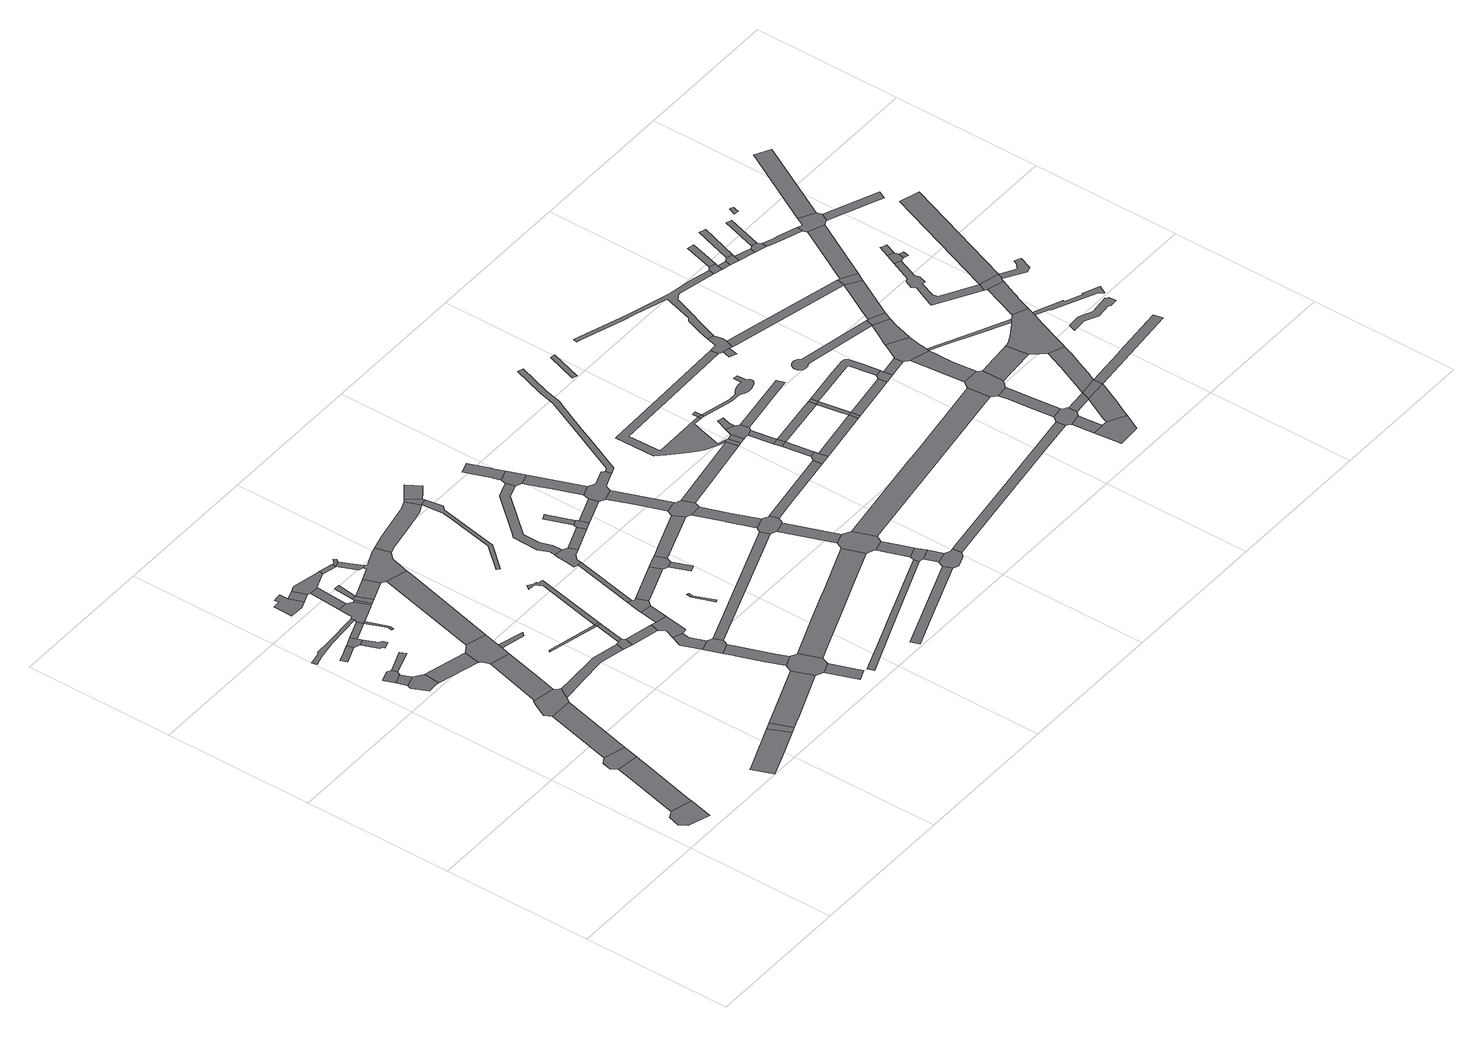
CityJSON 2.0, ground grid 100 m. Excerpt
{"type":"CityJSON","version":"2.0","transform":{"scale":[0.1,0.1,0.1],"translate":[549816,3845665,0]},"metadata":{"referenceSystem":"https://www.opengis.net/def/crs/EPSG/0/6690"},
"CityObjects":{
"road1":{"type":"Road","geometry":[{"type":"MultiSurface","lod":"1","boundaries":[[[0,1,2,3,4,5,6]]]}]},
"road2":{"type":"Road","attributes":{"RoadStructureAttribute.sectionType":"1"},"geometry":[{"type":"MultiSurface","lod":"1","boundaries":[[[7,8,9,0,6,10,11,12]]]}]},
"road3":{"type":"Road","geometry":[{"type":"MultiSurface","lod":"1","boundaries":[[[13,14,15,16,7,12,17,18]]]}]},
"road4":{"type":"Road","attributes":{"RoadStructureAttribute.sectionType":"1"},"geometry":[{"type":"MultiSurface","lod":"1","boundaries":[[[19,20,13,18,21]]]}]},
"road5":{"type":"Road","attributes":{"RoadStructureAttribute.sectionType":"1"},"geometry":[{"type":"MultiSurface","lod":"1","boundaries":[[[22,23,24,25]]]}]},
"road6":{"type":"Road","geometry":[{"type":"MultiSurface","lod":"1","boundaries":[[[26,27,28,29,23,22,30,31,32,33]]]}]},
"road7":{"type":"Road","geometry":[{"type":"MultiSurface","lod":"1","boundaries":[[[34,35,25,24,36,37,38,39,40,41,42,43,44]]]}]},
"road8":{"type":"Road","attributes":{"RoadStructureAttribute.sectionType":"1"},"geometry":[{"type":"MultiSurface","lod":"1","boundaries":[[[45,46,47,48,49,50]]]}]},
"road9":{"type":"Road","geometry":[{"type":"MultiSurface","lod":"1","boundaries":[[[51,52,53,54,55,19,21,56,57,58,59,60,61]]]}]},
"road10":{"type":"Road","attributes":{"RoadStructureAttribute.sectionType":"1"},"geometry":[{"type":"MultiSurface","lod":"1","boundaries":[[[62,63,64,65,66,67,68]]]}]},
"road11":{"type":"Road","geometry":[{"type":"MultiSurface","lod":"1","boundaries":[[[69,70,71,72,73,74,75,33,32]]]}]},
"road12":{"type":"Road","attributes":{"RoadStructureAttribute.sectionType":"1"},"geometry":[{"type":"MultiSurface","lod":"1","boundaries":[[[76,77,78,79,80,81,82,83,84,85,86]]]}]},
"road13":{"type":"Road","attributes":{"RoadStructureAttribute.sectionType":"1"},"geometry":[{"type":"MultiSurface","lod":"1","boundaries":[[[44,43,87,88]]]}]},
"road14":{"type":"Road","geometry":[{"type":"MultiSurface","lod":"1","boundaries":[[[89,45,50,90,91,92]]]}]},
"road15":{"type":"Road","geometry":[{"type":"MultiSurface","lod":"1","boundaries":[[[93,94,95,96,97,98,99,91,90]]]}]},
"road16":{"type":"Road","attributes":{"RoadStructureAttribute.sectionType":"1"},"geometry":[{"type":"MultiSurface","lod":"1","boundaries":[[[100,101,102,103,61,60,104,105]]]}]},
"road17":{"type":"Road","geometry":[{"type":"MultiSurface","lod":"1","boundaries":[[[106,107,89,92,108,109,110,111]]]}]},
"road18":{"type":"Road","geometry":[{"type":"MultiSurface","lod":"1","boundaries":[[[112,62,68,113]]]}]},
"road19":{"type":"Road","geometry":[{"type":"MultiSurface","lod":"1","boundaries":[[[114,115,116,117,118,119,120,121,122,123]]]}]},
"road20":{"type":"Road","geometry":[{"type":"MultiSurface","lod":"1","boundaries":[[[124,125,126,127,128,129,111]]]}]},
"road21":{"type":"Road","geometry":[{"type":"MultiSurface","lod":"1","boundaries":[[[130,131,132,88,87,133,134,135,136,100,105,137,138,139]]]}]},
"road22":{"type":"Road","attributes":{"RoadStructureAttribute.sectionType":"1"},"geometry":[{"type":"MultiSurface","lod":"1","boundaries":[[[140,141,142,57,56,143,144,145,146,147,148]]]}]},
"road23":{"type":"Road","attributes":{"RoadStructureAttribute.sectionType":"1"},"geometry":[{"type":"MultiSurface","lod":"1","boundaries":[[[149,123,122,150,151]]]}]},
"road24":{"type":"Road","geometry":[{"type":"MultiSurface","lod":"1","boundaries":[[[152,153,154,155,76,86,156,106,111,129,157,158,159,160,161,162,163]]]}]},
"road25":{"type":"Road","attributes":{"RoadStructureAttribute.sectionType":"1"},"geometry":[{"type":"MultiSurface","lod":"1","boundaries":[[[164,152,163,165]]]}]},
"road26":{"type":"Road","geometry":[{"type":"MultiSurface","lod":"1","boundaries":[[[166,167,138,137]]]}]},
"road27":{"type":"Road","geometry":[{"type":"MultiSurface","lod":"1","boundaries":[[[168,160,159,169]]]}]},
"road28":{"type":"Road","attributes":{"RoadStructureAttribute.sectionType":"1"},"geometry":[{"type":"MultiSurface","lod":"1","boundaries":[[[170,168,169,171,172]]]}]},
"road29":{"type":"Road","attributes":{"RoadStructureAttribute.sectionType":"1"},"geometry":[{"type":"MultiSurface","lod":"1","boundaries":[[[173,112,113,174,175,176,177]]]}]},
"road30":{"type":"Road","geometry":[{"type":"MultiSurface","lod":"1","boundaries":[[[178,179,170,172]]]}]},
"road31":{"type":"Road","geometry":[{"type":"MultiSurface","lod":"1","boundaries":[[[180,181,149,151,182,164,165,183,184,185,186,187]]]}]},
"road32":{"type":"Road","attributes":{"RoadStructureAttribute.sectionType":"1"},"geometry":[{"type":"MultiSurface","lod":"1","boundaries":[[[188,189,130,139,190,191]]]}]},
"road33":{"type":"Road","attributes":{"RoadStructureAttribute.sectionType":"1"},"geometry":[{"type":"MultiSurface","lod":"1","boundaries":[[[192,193,194,195]]]}]},
"road34":{"type":"Road","attributes":{"RoadStructureAttribute.sectionType":"1"},"geometry":[{"type":"MultiSurface","lod":"1","boundaries":[[[196,172,171,197]]]}]},
"road35":{"type":"Road","geometry":[{"type":"MultiSurface","lod":"1","boundaries":[[[198,199,148,147,200,201]]]}]},
"road36":{"type":"Road","attributes":{"RoadStructureAttribute.sectionType":"1"},"geometry":[{"type":"MultiSurface","lod":"1","boundaries":[[[187,186,202,203,204]]]}]},
"road37":{"type":"Road","attributes":{"RoadStructureAttribute.sectionType":"1"},"geometry":[{"type":"MultiSurface","lod":"1","boundaries":[[[194,199,198,205]]]}]},
"road38":{"type":"Road","geometry":[{"type":"MultiSurface","lod":"1","boundaries":[[[206,207,208,204,203,209,210]]]}]},
"road39":{"type":"Road","attributes":{"RoadStructureAttribute.sectionType":"1"},"geometry":[{"type":"MultiSurface","lod":"1","boundaries":[[[209,203,211,212,213]]]}]},
"road40":{"type":"Road","attributes":{"RoadStructureAttribute.sectionType":"1"},"geometry":[{"type":"MultiSurface","lod":"1","boundaries":[[[201,200,214,215]]]}]},
"road41":{"type":"Road","geometry":[{"type":"MultiSurface","lod":"1","boundaries":[[[195,194,205,216]]]}]},
"road42":{"type":"Road","geometry":[{"type":"MultiSurface","lod":"1","boundaries":[[[217,218,219,220,221,222,213,212,223,224,196,197,225,188,191,226,227,228]]]}]},
"road43":{"type":"Road","attributes":{"RoadStructureAttribute.sectionType":"1"},"geometry":[{"type":"MultiSurface","lod":"1","boundaries":[[[229,230,231,232,233,234,235,236,237,238,239]]]}]},
"road44":{"type":"Road","geometry":[{"type":"MultiSurface","lod":"1","boundaries":[[[240,234,233,241,242,243,244,245]]]}]},
"road45":{"type":"Road","attributes":{"RoadStructureAttribute.sectionType":"1"},"geometry":[{"type":"MultiSurface","lod":"1","boundaries":[[[246,247,242,241,248,249,250,251,252]]]}]},
"road46":{"type":"Road","geometry":[{"type":"MultiSurface","lod":"1","boundaries":[[[253,254,252,251,173,177,255,256,257,258,259]]]}]},
"road47":{"type":"Road","attributes":{"RoadStructureAttribute.sectionType":"1"},"geometry":[{"type":"MultiSurface","lod":"1","boundaries":[[[260,261,257,256,262,263]]]}]},
"road48":{"type":"Road","geometry":[{"type":"MultiSurface","lod":"1","boundaries":[[[215,214,264,265,266,229,239,267,268,269,270,271]]]}]},
"road49":{"type":"Road","attributes":{"RoadStructureAttribute.sectionType":"1"},"geometry":[{"type":"MultiSurface","lod":"1","boundaries":[[[272,273,274,275,276,277,278,279,195,216]]]}]},
"road50":{"type":"Road","attributes":{"RoadStructureAttribute.sectionType":"1"},"geometry":[{"type":"MultiSurface","lod":"1","boundaries":[[[280,271,270,281,282]]]}]},
"road51":{"type":"Road","geometry":[{"type":"MultiSurface","lod":"1","boundaries":[[[283,284,285,286,280,282,287,288,289,290,291,292]]]}]},
"road52":{"type":"Road","attributes":{"RoadStructureAttribute.sectionType":"1"},"geometry":[{"type":"MultiSurface","lod":"1","boundaries":[[[293,283,292,294]]]}]},
"road53":{"type":"Road","attributes":{"RoadStructureAttribute.sectionType":"1"},"geometry":[{"type":"MultiSurface","lod":"1","boundaries":[[[295,296,297,217,228,298,299,300,301,302]]]}]},
"road54":{"type":"Road","attributes":{"RoadStructureAttribute.sectionType":"1"},"geometry":[{"type":"MultiSurface","lod":"1","boundaries":[[[303,304,305,306,307,308]]]}]},
"road55":{"type":"Road","attributes":{"RoadStructureAttribute.sectionType":"1"},"geometry":[{"type":"MultiSurface","lod":"1","boundaries":[[[309,289,288,310,311]]]}]},
"road56":{"type":"Road","attributes":{"RoadStructureAttribute.sectionType":"1"},"geometry":[{"type":"MultiSurface","lod":"1","boundaries":[[[312,313,314,315,316,317,318,319,320,321,322,323,324,325]]]}]},
"road57":{"type":"Road","geometry":[{"type":"MultiSurface","lod":"1","boundaries":[[[326,327,328,329,330,331,332,293,294,333,334,335,336,337,338]]]}]},
"road58":{"type":"Road","attributes":{"RoadStructureAttribute.sectionType":"1"},"geometry":[{"type":"MultiSurface","lod":"1","boundaries":[[[339,245,244,340]]]}]},
"road59":{"type":"Road","geometry":[{"type":"MultiSurface","lod":"1","boundaries":[[[341,309,311,342,343,344,345,346]]]}]},
"road60":{"type":"Road","attributes":{"RoadStructureAttribute.sectionType":"1"},"geometry":[{"type":"MultiSurface","lod":"1","boundaries":[[[347,348,349,350,351,352,259,258,353,354,355,356]]]}]},
"road61":{"type":"Road","geometry":[{"type":"MultiSurface","lod":"1","boundaries":[[[357,358,359,344,343]]]}]},
"road62":{"type":"Road","attributes":{"RoadStructureAttribute.sectionType":"1"},"geometry":[{"type":"MultiSurface","lod":"1","boundaries":[[[360,361,362,363,364,365,366]]]}]},
"road63":{"type":"Road","geometry":[{"type":"MultiSurface","lod":"1","boundaries":[[[367,295,302,325,324,368]]]}]},
"road64":{"type":"Road","attributes":{"RoadStructureAttribute.sectionType":"1"},"geometry":[{"type":"MultiSurface","lod":"1","boundaries":[[[369,337,336,370]]]}]},
"road65":{"type":"Road","attributes":{"RoadStructureAttribute.sectionType":"1"},"geometry":[{"type":"MultiSurface","lod":"1","boundaries":[[[371,367,368,372,373]]]}]},
"road66":{"type":"Road","attributes":{"RoadStructureAttribute.sectionType":"1"},"geometry":[{"type":"MultiSurface","lod":"1","boundaries":[[[374,375,376,377,378,379,380,326,338,381,382,383,384,385]]]}]},
"road67":{"type":"Road","geometry":[{"type":"MultiSurface","lod":"1","boundaries":[[[386,387,388,389,390]]]}]},
"road68":{"type":"Road","geometry":[{"type":"MultiSurface","lod":"1","boundaries":[[[391,390,389,369,370,392,393]]]}]},
"road69":{"type":"Road","attributes":{"RoadStructureAttribute.sectionType":"1"},"geometry":[{"type":"MultiSurface","lod":"1","boundaries":[[[394,395,396,397,398]]]}]},
"road70":{"type":"Road","attributes":{"RoadStructureAttribute.sectionType":"1"},"geometry":[{"type":"MultiSurface","lod":"1","boundaries":[[[399,400,401,341,346,402]]]}]},
"road71":{"type":"Road","attributes":{"RoadStructureAttribute.sectionType":"1"},"geometry":[{"type":"MultiSurface","lod":"1","boundaries":[[[403,393,392,404]]]}]},
"road72":{"type":"Road","attributes":{"RoadStructureAttribute.sectionType":"1"},"geometry":[{"type":"MultiSurface","lod":"1","boundaries":[[[405,406,407,408,409,410,411,412,413,414,415,416]]]}]},
"road73":{"type":"Road","geometry":[{"type":"MultiSurface","lod":"1","boundaries":[[[417,418,416,415,419,374,385,420,421]]]}]},
"road74":{"type":"Road","attributes":{"RoadStructureAttribute.sectionType":"1"},"geometry":[{"type":"MultiSurface","lod":"1","boundaries":[[[421,420,422,423,424,425]]]}]},
"road75":{"type":"Road","attributes":{"RoadStructureAttribute.sectionType":"1"},"geometry":[{"type":"MultiSurface","lod":"1","boundaries":[[[426,427,428,429,430,431]]]}]},
"road76":{"type":"Road","geometry":[{"type":"MultiSurface","lod":"1","boundaries":[[[432,433,431,430,399,402,434,435,436,437,438]]]}]},
"road77":{"type":"Road","attributes":{"RoadStructureAttribute.sectionType":"1"},"geometry":[{"type":"MultiSurface","lod":"1","boundaries":[[[439,435,434,440,441,442,443]]]}]},
"road78":{"type":"Road","geometry":[{"type":"MultiSurface","lod":"1","boundaries":[[[444,445,446,447,425,424,403,404,448,427,426,449,450,451,452,453]]]}]},
"road79":{"type":"Road","geometry":[{"type":"MultiSurface","lod":"1","boundaries":[[[454,455,443,442,456,457,339,340,458,459,460,461,462,463,464,465]]]}]},
"road80":{"type":"Road","attributes":{"RoadStructureAttribute.sectionType":"1"},"geometry":[{"type":"MultiSurface","lod":"1","boundaries":[[[461,460,466,467]]]}]},
"road81":{"type":"Road","geometry":[{"type":"MultiSurface","lod":"1","boundaries":[[[467,466,468,469,347,356,470,471,472,473,474,475]]]}]},
"road82":{"type":"Road","attributes":{"RoadStructureAttribute.sectionType":"1"},"geometry":[{"type":"MultiSurface","lod":"1","boundaries":[[[476,472,471,477,478,479]]]}]},
"road83":{"type":"Road","geometry":[{"type":"MultiSurface","lod":"1","boundaries":[[[479,478,480,360,366,481,482,483]]]}]},
"road84":{"type":"Road","attributes":{"RoadStructureAttribute.sectionType":"1"},"geometry":[{"type":"MultiSurface","lod":"1","boundaries":[[[483,482,484,485]]]}]},
"road85":{"type":"Road","geometry":[{"type":"MultiSurface","lod":"1","boundaries":[[[486,487,488,485,484,489,394,398,490,491,492,493,494,495]]]}]},
"road86":{"type":"Road","attributes":{"RoadStructureAttribute.sectionType":"1"},"geometry":[{"type":"MultiSurface","lod":"1","boundaries":[[[496,438,437,497]]]}]},
"road87":{"type":"Road","attributes":{"RoadStructureAttribute.sectionType":"1"},"geometry":[{"type":"MultiSurface","lod":"1","boundaries":[[[498,465,464,499,500]]]}]},
"road88":{"type":"Road","attributes":{"RoadStructureAttribute.sectionType":"1"},"geometry":[{"type":"MultiSurface","lod":"1","boundaries":[[[501,502,503,504,505,506,507,508,509,510,453,452,511,512,513,514,515,516,517,518,519]]]}]},
"road89":{"type":"Road","attributes":{"RoadStructureAttribute.sectionType":"1"},"geometry":[{"type":"MultiSurface","lod":"1","boundaries":[[[520,496,497,521,522]]]}]},
"road90":{"type":"Road","attributes":{"RoadStructureAttribute.sectionType":"1"},"geometry":[{"type":"MultiSurface","lod":"1","boundaries":[[[523,524,522,521,525]]]}]},
"road91":{"type":"Road","geometry":[{"type":"MultiSurface","lod":"1","boundaries":[[[526,527,498,500,528,529]]]}]},
"road92":{"type":"Road","attributes":{"RoadStructureAttribute.sectionType":"1"},"geometry":[{"type":"MultiSurface","lod":"1","boundaries":[[[530,531,532,527,526]]]}]},
"road93":{"type":"Road","geometry":[{"type":"MultiSurface","lod":"1","boundaries":[[[533,534,532,531]]]}]},
"road94":{"type":"Road","attributes":{"RoadStructureAttribute.sectionType":"1"},"geometry":[{"type":"MultiSurface","lod":"1","boundaries":[[[535,536,534,533]]]}]},
"road95":{"type":"Road","geometry":[{"type":"MultiSurface","lod":"1","boundaries":[[[537,538,539,523,525,540,541,536,535,542,543,544,545]]]}]},
"road96":{"type":"Road","geometry":[{"type":"MultiSurface","lod":"1","boundaries":[[[546,547,548,549,550,537,545]]]}]},
"road97":{"type":"Road","geometry":[{"type":"MultiSurface","lod":"1","boundaries":[[[551,552,553,554]]]}]},
"road98":{"type":"Road","geometry":[{"type":"MultiSurface","lod":"1","boundaries":[[[555,556,551,554]]]}]},
"road99":{"type":"Road","attributes":{"RoadStructureAttribute.sectionType":"1"},"geometry":[{"type":"MultiSurface","lod":"1","boundaries":[[[557,558,559,560,495,494,561,562,563,564]]]}]},
"road100":{"type":"Road","attributes":{"RoadStructureAttribute.sectionType":"1"},"geometry":[{"type":"MultiSurface","lod":"1","boundaries":[[[565,566,567,568,569,570,571,572,573,496,520,574,575,552,551,576,577,578]]]}]},
"road101":{"type":"Road","attributes":{"RoadStructureAttribute.sectionType":"1"},"geometry":[{"type":"MultiSurface","lod":"1","boundaries":[[[579,580,581,475,474,582,583,584]]]}]},
"road102":{"type":"Road","attributes":{"RoadStructureAttribute.sectionType":"1"},"geometry":[{"type":"MultiSurface","lod":"1","boundaries":[[[585,529,528,586]]]}]},
"road103":{"type":"Road","geometry":[{"type":"MultiSurface","lod":"1","boundaries":[[[587,588,589,590]]]}]},
"road104":{"type":"Road","attributes":{"RoadStructureAttribute.sectionType":"1"},"geometry":[{"type":"MultiSurface","lod":"1","boundaries":[[[591,592,593,533,531,594]]]}]},
"road105":{"type":"Road","attributes":{"RoadStructureAttribute.sectionType":"1"},"geometry":[{"type":"MultiSurface","lod":"1","boundaries":[[[595,596,597,598,599,600,601,602,603,604,605,606,607,608,609,610,611,612,613,614,615,616,617,618,619,620,621,622,623,624,625,626,627,628,629,630,631,632,633,634,635,636,637,638,639,640,641,642,643,644,645,646,647,648,649,650,651,652,554,553]]]}]},
"road106":{"type":"Road","attributes":{"RoadStructureAttribute.sectionType":"1"},"geometry":[{"type":"MultiSurface","lod":"1","boundaries":[[[653,654,655,656,543,542]]]}]},
"road107":{"type":"Road","attributes":{"RoadStructureAttribute.sectionType":"1"},"geometry":[{"type":"MultiSurface","lod":"1","boundaries":[[[657,585,586,658]]]}]},
"road108":{"type":"Road","attributes":{"RoadStructureAttribute.sectionType":"1"},"geometry":[{"type":"MultiSurface","lod":"1","boundaries":[[[659,660,661,594,662,585]]]}]},
"road109":{"type":"Road","geometry":[{"type":"MultiSurface","lod":"1","boundaries":[[[663,591,594,661]]]}]},
"road110":{"type":"Road","attributes":{"RoadStructureAttribute.sectionType":"1"},"geometry":[{"type":"MultiSurface","lod":"1","boundaries":[[[664,657,658,665]]]}]},
"road111":{"type":"Road","attributes":{"RoadStructureAttribute.sectionType":"1"},"geometry":[{"type":"MultiSurface","lod":"1","boundaries":[[[666,667,668,669,670,671,672,663,661,673,674,675,676,677]]]}]},
"road112":{"type":"Road","geometry":[{"type":"MultiSurface","lod":"1","boundaries":[[[678,679,680,681]]]}]},
"road113":{"type":"Road","geometry":[{"type":"MultiSurface","lod":"1","boundaries":[[[682,683,565,578,678,681,684,685,686,687]]]}]},
"road114":{"type":"Road","geometry":[{"type":"MultiSurface","lod":"1","boundaries":[[[677,676,664,665,688,689]]]}]},
"road115":{"type":"Road","attributes":{"RoadStructureAttribute.sectionType":"1"},"geometry":[{"type":"MultiSurface","lod":"1","boundaries":[[[690,691,692,693,694]]]}]},
"road116":{"type":"Road","geometry":[{"type":"MultiSurface","lod":"1","boundaries":[[[695,696,697,698,699,700,701,557,564,702,703,692,691,704,705,706,707]]]}]},
"road117":{"type":"Road","attributes":{"function":"3","RoadStructureAttribute.sectionType":"1"},"geometry":[{"type":"MultiSurface","lod":"1","boundaries":[[[694,693,708,709,710,711]]]}]},
"road118":{"type":"Road","attributes":{"RoadStructureAttribute.sectionType":"1"},"geometry":[{"type":"MultiSurface","lod":"1","boundaries":[[[712,713,714,715,716,717,718,719,720,721,722,723,724,725,726,727,728,729,730,731,732,733,682,687,734,735,736,737]]]}]},
"road119":{"type":"Road","attributes":{"RoadStructureAttribute.sectionType":"1"},"geometry":[{"type":"MultiSurface","lod":"1","boundaries":[[[738,739,740,741,742,743,744,745,746,699,698]]]}]},
"road120":{"type":"Road","attributes":{"RoadStructureAttribute.sectionType":"1"},"geometry":[{"type":"MultiSurface","lod":"1","boundaries":[[[747,689,688,748,749]]]}]},
"road121":{"type":"Road","geometry":[{"type":"MultiSurface","lod":"1","boundaries":[[[750,751,579,584,742,741,752,753,754,755,756,757,758,759]]]}]},
"road122":{"type":"Road","attributes":{"RoadStructureAttribute.sectionType":"1"},"geometry":[{"type":"MultiSurface","lod":"1","boundaries":[[[760,761,762,763,764,765,766,767,768,769,770,771,772,773,774,775,776,777,778,779,780,781,782,783,784,785,786,787,788,789,790,791,792,793,794]]]}]},
"road123":{"type":"Road","attributes":{"RoadStructureAttribute.sectionType":"1"},"geometry":[{"type":"MultiSurface","lod":"1","boundaries":[[[795,796,707,706,797]]]}]},
"road124":{"type":"Road","attributes":{"RoadStructureAttribute.sectionType":"1"},"geometry":[{"type":"MultiSurface","lod":"1","boundaries":[[[798,799,800,750,759,801,802,803,804,805]]]}]},
"road125":{"type":"Road","attributes":{"function":"3","RoadStructureAttribute.sectionType":"1"},"geometry":[{"type":"MultiSurface","lod":"1","boundaries":[[[806,807,808,809,797,810,811,711,710]]]}]},
"road126":{"type":"Road","geometry":[{"type":"MultiSurface","lod":"1","boundaries":[[[812,813,814,747,749,815,816,798,805,817,818,819,820,821,822]]]}]},
"road127":{"type":"Road","geometry":[{"type":"MultiSurface","lod":"1","boundaries":[[[823,795,797,809]]]}]},
"road128":{"type":"Road","attributes":{"RoadStructureAttribute.sectionType":"1"},"geometry":[{"type":"MultiSurface","lod":"1","boundaries":[[[824,685,684,825,826,827]]]}]},
"road129":{"type":"Road","attributes":{"RoadStructureAttribute.sectionType":"1"},"geometry":[{"type":"MultiSurface","lod":"1","boundaries":[[[828,829,830,831,756,755,832,833,834,835,836,837,838,839]]]}]},
"road130":{"type":"Road","attributes":{"RoadStructureAttribute.sectionType":"1"},"geometry":[{"type":"MultiSurface","lod":"1","boundaries":[[[793,840,841,812,822,842,843,844,845]]]}]},
"road131":{"type":"Road","attributes":{"function":"3","RoadStructureAttribute.sectionType":"1"},"geometry":[{"type":"MultiSurface","lod":"1","boundaries":[[[846,847,848,849,850,851,852,795,823,853,854,855,856,857]]]}]},
"road132":{"type":"Road","geometry":[{"type":"MultiSurface","lod":"1","boundaries":[[[858,794,793,845,859,860,861,862]]]}]},
"road133":{"type":"Road","attributes":{"RoadStructureAttribute.sectionType":"1"},"geometry":[{"type":"MultiSurface","lod":"1","boundaries":[[[863,818,817,864,865,866,867]]]}]},
"road134":{"type":"Road","geometry":[{"type":"MultiSurface","lod":"1","boundaries":[[[868,737,736,869,870,871]]]}]},
"road135":{"type":"Road","attributes":{"RoadStructureAttribute.sectionType":"1"},"geometry":[{"type":"MultiSurface","lod":"1","boundaries":[[[826,872,873,874,862,861,875]]]}]},
"road136":{"type":"Road","attributes":{"RoadStructureAttribute.sectionType":"1"},"geometry":[{"type":"MultiSurface","lod":"1","boundaries":[[[870,869,876,877]]]}]},
"road137":{"type":"Road","geometry":[{"type":"MultiSurface","lod":"1","boundaries":[[[878,879,880,867,866,881,882,883,884,885,886,887,828,839,888,889,846,857,890,891,892,893,894,895,896,897,898,899,900]]]}]},
"road138":{"type":"Road","attributes":{"RoadStructureAttribute.sectionType":"1"},"geometry":[{"type":"MultiSurface","lod":"1","boundaries":[[[901,868,871,902]]]}]},
"road139":{"type":"Road","geometry":[{"type":"MultiSurface","lod":"1","boundaries":[[[903,904,877,876,905,906,907,908,909]]]}]},
"road140":{"type":"Road","attributes":{"RoadStructureAttribute.sectionType":"1"},"geometry":[{"type":"MultiSurface","lod":"1","boundaries":[[[910,911,912,823,809,913]]]}]},
"road141":{"type":"Road","attributes":{"RoadStructureAttribute.sectionType":"1"},"geometry":[{"type":"MultiSurface","lod":"1","boundaries":[[[914,907,906,915,916]]]}]},
"road142":{"type":"Road","geometry":[{"type":"MultiSurface","lod":"1","boundaries":[[[827,826,875,917,918]]]}]},
"road143":{"type":"Road","attributes":{"RoadStructureAttribute.sectionType":"1"},"geometry":[{"type":"MultiSurface","lod":"1","boundaries":[[[919,903,909,920]]]}]},
"road144":{"type":"Road","geometry":[{"type":"MultiSurface","lod":"1","boundaries":[[[921,922,916,915,923,924,925,926]]]}]},
"road145":{"type":"Road","attributes":{"RoadStructureAttribute.sectionType":"1"},"geometry":[{"type":"MultiSurface","lod":"1","boundaries":[[[927,928,929,930,931,932,933,934,935,936,937,938,939,940,941,942,943,944,945,946,947]]]}]},
"road146":{"type":"Road","attributes":{"function":"3","RoadStructureAttribute.sectionType":"1"},"geometry":[{"type":"MultiSurface","lod":"1","boundaries":[[[948,878,900,949,950,951,952,953,954]]]}]},
"road147":{"type":"Road","attributes":{"RoadStructureAttribute.sectionType":"1"},"geometry":[{"type":"MultiSurface","lod":"1","boundaries":[[[955,921,926,956]]]}]},
"road148":{"type":"Road","attributes":{"RoadStructureAttribute.sectionType":"1"},"geometry":[{"type":"MultiSurface","lod":"1","boundaries":[[[957,958,959,918,917,960,961]]]}]},
"road149":{"type":"Road","attributes":{"RoadStructureAttribute.sectionType":"1"},"geometry":[{"type":"MultiSurface","lod":"1","boundaries":[[[962,963,964,965,966,967,968,969,970,971,972,973,974,975,976]]]}]},
"road150":{"type":"Road","attributes":{"RoadStructureAttribute.sectionType":"1"},"geometry":[{"type":"MultiSurface","lod":"1","boundaries":[[[977,978,979,980,981,925,924,982,983,984,985,986]]]}]},
"road151":{"type":"Road","attributes":{"RoadStructureAttribute.sectionType":"1"},"geometry":[{"type":"MultiSurface","lod":"1","boundaries":[[[987,988,989,990,896,895,991,992,993,994,995]]]}]},
"road152":{"type":"Road","geometry":[{"type":"MultiSurface","lod":"1","boundaries":[[[938,937,996,997,948,954,998,999,1000,1001,1002]]]}]},
"road153":{"type":"Road","geometry":[{"type":"MultiSurface","lod":"1","boundaries":[[[1003,927,947,1004,1005,1006]]]}]},
"road154":{"type":"Road","geometry":[{"type":"MultiSurface","lod":"1","boundaries":[[[1007,1008,1009,1005,1004]]]}]},
"road155":{"type":"Road","attributes":{"RoadStructureAttribute.sectionType":"1"},"geometry":[{"type":"MultiSurface","lod":"1","boundaries":[[[1010,1011,1012,1003,1006]]]}]},
"road156":{"type":"Road","geometry":[{"type":"MultiSurface","lod":"1","boundaries":[[[1013,1014,1015,1016,1017,1018]]]}]},
"road157":{"type":"Road","geometry":[{"type":"MultiSurface","lod":"1","boundaries":[[[1019,1020,1021,986,985,1022,957,961,1023,1024,1025,1026,1027,1028,1029]]]}]},
"road158":{"type":"Road","attributes":{"RoadStructureAttribute.sectionType":"1"},"geometry":[{"type":"MultiSurface","lod":"1","boundaries":[[[1030,1031,1002,1001,1032,1033,1034,1035,1036,1037,1038]]]}]},
"road159":{"type":"Road","attributes":{"function":"3","RoadStructureAttribute.sectionType":"1"},"geometry":[{"type":"MultiSurface","lod":"1","boundaries":[[[1039,1040,938,1002,1041,1042]]]}]},
"road160":{"type":"Road","attributes":{"RoadStructureAttribute.sectionType":"1"},"geometry":[{"type":"MultiSurface","lod":"1","boundaries":[[[1026,1025,1043,1044,1045]]]}]},
"road161":{"type":"Road","attributes":{"RoadStructureAttribute.sectionType":"1"},"geometry":[{"type":"MultiSurface","lod":"1","boundaries":[[[1046,1019,1029,1047]]]}]}
},
"vertices":[
[194,282,0],[146,259,0],[124,180,0],[125,178,0],[154,130,0],[299,86,0],[339,246,0],
[311,747,0],[281,623,0],[199,301,0],[343,264,0],[433,624,0],[460,729,0],
[342,874,0],[300,849,0],[299,847,0],[285,788,0],[468,762,0],[487,837,0],
[457,1331,0],[412,1151,0],[613,1329,0],
[225,2255,0],[153,2228,0],[178,2162,0],[251,2185,0],
[227,2315,0],[200,2328,0],[198,2329,0],[125,2301,0],[226,2257,0],[236,2277,0],[239,2278,0],[228,2314,0],
[275,2166,0],[253,2181,0],[177,2160,0],[169,2136,0],[167,2129,0],[213,2030,0],[230,2031,0],[281,2033,0],[289,2033,0],[301,2030,0],[313,2140,0],
[244,2651,0],[232,2646,0],[184,2627,0],[120,2602,0],[136,2563,0],[260,2612,0],
[498,1497,0],[471,1452,0],[433,1378,0],[439,1367,0],[447,1351,0],[634,1363,0],[679,1435,0],[677,1437,0],[673,1442,0],[650,1471,0],[503,1497,0],
[1104,277,0],[820,164,0],[762,141,0],[816,4,0],[962,61,0],[1033,89,0],[1169,142,0],
[292,2297,0],[300,2299,0],[396,2333,0],[398,2334,0],[389,2354,0],[380,2373,0],[286,2337,0],
[453,2772,0],[206,2752,0],[98,2749,0],[97,2743,0],[92,2740,0],[4,2722,0],[15,2690,0],[77,2709,0],[169,2724,0],[212,2730,0],[456,2749,0],
[583,1958,0],[604,2066,0],
[314,2679,0],[298,2593,0],[341,2611,0],[329,2639,0],
[340,2484,0],[359,2478,0],[365,2463,0],[381,2469,0],[411,2481,0],[400,2508,0],[380,2520,0],
[614,1893,0],[518,1541,0],[506,1504,0],[505,1502,0],[688,1621,0],[749,1859,0],
[448,2732,0],[440,2729,0],[453,2687,0],[454,2688,0],[456,2688,0],[464,2692,0],
[1156,298,0],[1211,158,0],
[375,3227,0],[336,3225,0],[319,3223,0],[322,3193,0],[272,3190,0],[270,3147,0],[266,3062,0],[358,3058,0],[411,3078,0],[377,3168,0],
[518,2555,0],[511,2527,0],[518,2525,0],[526,2523,0],[533,2555,0],[479,2697,0],
[663,2103,0],[660,2101,0],[610,2069,0],[588,1956,0],[588,1951,0],[596,1943,0],[611,1902,0],[766,1923,0],[774,1956,0],[803,2068,0],
[1010,1452,0],[1003,1452,0],[777,1440,0],[674,1366,0],[682,1367,0],[801,1377,0],[1009,1393,0],[1171,1356,0],[1184,1413,0],
[440,3192,0],[460,3097,0],[475,3102,0],
[477,2877,0],[472,2806,0],[471,2784,0],[470,2783,0],[452,2740,0],[574,2734,0],[604,2746,0],[619,2752,0],[581,2850,0],[572,2855,0],[544,2872,0],[540,2875,0],
[490,3092,0],[555,3091,0],
[923,1886,0],[944,1910,0],
[595,2856,0],[633,2757,0],
[597,2872,0],[666,2770,0],[627,2869,0],
[1595,473,0],[1227,165,0],[1253,175,0],[1286,188,0],[1649,335,0],
[644,3004,0],[608,3006,0],
[648,3173,0],[484,3209,0],[484,3096,0],[555,3095,0],[643,3130,0],[651,3134,0],[670,3141,0],[675,3167,0],
[837,2806,0],[814,2716,0],[969,2718,0],[982,2769,0],
[909,1693,0],[902,1685,0],[1247,1602,0],[1247,1617,0],
[768,2926,0],[808,2825,0],
[1237,1422,0],[1209,1419,0],[1236,1341,0],[1249,1398,0],
[764,3118,0],[767,3117,0],[771,3145,0],
[1274,1597,0],
[809,3167,0],[785,3142,0],[779,3144,0],[807,3133,0],[820,3150,0],
[824,2995,0],[851,2988,0],[875,2994,0],
[1426,1298,0],[1439,1356,0],
[1277,1611,0],
[1032,3035,0],[1000,3027,0],[995,3025,0],[889,2979,0],[884,2977,0],[876,2992,0],[852,2984,0],[858,2965,0],[813,2822,0],[1015,2895,0],[1026,2906,0],[1058,2939,0],
[1427,1194,0],[1400,1131,0],[1397,1122,0],[1400,1114,0],[1445,991,0],[1520,1018,0],[1519,1018,0],[1482,1119,0],[1482,1120,0],[1484,1131,0],[1490,1168,0],
[1545,1005,0],[1486,879,0],[1561,906,0],[1573,930,0],[1580,943,0],[1557,1000,0],
[1662,637,0],[1589,832,0],[1510,813,0],[1514,804,0],[1575,636,0],[1619,523,0],[1694,553,0],
[1741,531,0],[1695,553,0],[1651,334,0],[1698,312,0],[1774,341,0],[1795,391,0],[1743,530,0],
[1849,140,0],[1832,185,0],[1775,108,0],[1850,136,0],
[1435,1285,0],[1443,1273,0],[1453,1257,0],[1495,1169,0],[1527,1174,0],[1543,1273,0],[1553,1335,0],[1475,1348,0],
[1380,2091,0],[1342,2101,0],[1345,2111,0],[1327,2113,0],[1294,2136,0],[1271,2110,0],[1322,2103,0],[1345,2058,0],
[1494,1468,0],[1558,1363,0],[1574,1461,0],
[1518,1583,0],[1514,1565,0],[1510,1545,0],[1497,1481,0],[1584,1474,0],[1600,1494,0],[1572,1568,0],[1558,1563,0],[1550,1572,0],[1546,1577,0],
[1612,2010,0],[1639,2007,0],
[1456,3142,0],[1405,3122,0],[1138,3064,0],[1106,2952,0],[1249,2978,0],[1301,2988,0],[1432,3016,0],[1496,3047,0],
[1773,1323,0],[1827,1180,0],[1844,1187,0],[1788,1320,0],[1792,1350,0],[1777,1353,0],
[1845,1672,0],[1717,1539,0],[1873,1598,0],
[1506,2985,0],[1509,2950,0],[1512,2900,0],[1510,2892,0],[1498,2829,0],[1436,2524,0],[1297,2363,0],[1314,2347,0],[1460,2512,0],[1461,2517,0],[1539,2915,0],[1564,2940,0],[1544,3055,0],[1501,3048,0],
[1602,2167,0],[1600,2153,0],[1598,2133,0],[1592,2081,0],[1584,2018,0],[1584,2016,0],[1606,2011,0],[1639,2008,0],[1647,2044,0],[1675,2073,0],[1721,2091,0],[1699,2147,0],[1662,2160,0],
[2468,1346,0],[2490,1286,0],
[1936,1706,0],[1888,1592,0],[1909,1584,0],[1952,1600,0],[1961,1624,0],[1964,1632,0],
[2632,882,0],[2262,737,0],[2255,735,0],[2239,728,0],[2014,640,0],[1964,620,0],[1860,417,0],[2257,574,0],[2434,644,0],[2685,743,0],
[1958,1457,0],[1976,1464,0],[2001,1474,0],
[2801,490,0],[2244,274,0],[2241,273,0],[1871,130,0],[1890,89,0],[2255,236,0],[2811,458,0],
[1474,3155,0],[1541,3074,0],
[1873,2215,0],[1895,2158,0],
[1577,3231,0],[1580,3102,0],[1633,3140,0],
[1936,2772,0],[1898,2759,0],[1828,2734,0],[1601,2472,0],[1584,2455,0],[1578,2278,0],[1606,2206,0],[1661,2229,0],[1636,2308,0],[1636,2423,0],[1860,2682,0],[1954,2716,0],
[1851,2430,0],[1833,2423,0],[1814,2416,0],[1880,2242,0],[1918,2257,0],
[1922,2246,0],[1948,2179,0],[1926,2235,0],
[2856,323,0],[2211,74,0],[2232,18,0],[2443,100,0],[2878,267,0],
[2284,1839,0],[2026,1741,0],[1963,1716,0],[2318,1766,0],
[2114,2309,0],[2130,2249,0],
[2000,2905,0],[1993,2923,0],[1993,2925,0],[1948,3042,0],[1948,3043,0],[1943,3057,0],[1867,3033,0],[1889,2975,0],[1933,2858,0],[1934,2853,0],[1948,2811,0],[2025,2840,0],
[2052,2769,0],[2037,2809,0],[1940,2785,0],[1994,2695,0],[2069,2724,0],
[2033,2595,0],[2054,2541,0],[2126,2352,0],[2199,2381,0],
[2247,2254,0],[2171,2227,0],[2184,2193,0],[2233,2064,0],[2302,1880,0],[2381,1899,0],
[2399,1883,0],[2384,1889,0],[2353,1750,0],[2436,1755,0],[2444,1775,0],[2451,1796,0],[2421,1874,0],
[2502,1578,0],[2424,1559,0],[2427,1550,0],[2490,1381,0],[2567,1404,0],
[2348,2393,0],[2247,2354,0],[2235,2360,0],[2200,2380,0],[2142,2243,0],[2260,2284,0],[2265,2294,0],[2360,2332,0],[2373,2337,0],[2366,2376,0],
[2606,1385,0],[2592,1392,0],[2477,1358,0],[2470,1346,0],[2491,1285,0],[2506,1280,0],[2529,1270,0],[2610,1288,0],[2622,1311,0],[2625,1317,0],[2631,1328,0],[2614,1386,0],
[2658,931,0],[2734,958,0],
[2642,899,0],[2634,883,0],[2739,721,0],[2741,716,0],[2818,739,0],[2822,746,0],[2843,781,0],[2788,925,0],
[2853,649,0],[2766,648,0],[2811,522,0],[2889,552,0],
[2803,491,0],[2814,457,0],[2840,450,0],[2917,479,0],
[2873,364,0],[2952,384,0],
[2990,364,0],[2988,365,0],[2978,370,0],[2862,337,0],[2891,262,0],[2916,251,0],[2991,277,0],[3007,294,0],[3020,307,0],[3011,367,0],
[2989,1975,0],[3003,1895,0],
[3156,1475,0],[2722,1343,0],[3166,1416,0],
[2768,3307,0],[2696,3094,0],[2694,3090,0],[2693,3085,0],[2675,3018,0],[2674,3011,0],[2673,3010,0],[2665,2975,0],[2666,2975,0],[2392,2385,0],[2419,2355,0],[2537,2609,0],[2582,2706,0],[2691,2938,0],[2693,2937,0],[2701,2958,0],[2702,2962,0],[2732,3078,0],[2805,3293,0],
[2993,1987,0],[3031,1900,0],[3017,1980,0],
[3057,1991,0],[3039,1984,0],[3072,1908,0],
[3222,1513,0],[3179,1506,0],[3236,1427,0],[3226,1488,0],
[3218,1534,0],[3191,1699,0],[3149,1692,0],
[3182,1752,0],[3140,1745,0],
[3154,1921,0],[3113,1906,0],
[3076,2042,0],[3067,2019,0],[3063,2008,0],[3093,1911,0],[3103,1913,0],[3169,1942,0],[3158,1999,0],[3156,2001,0],[3131,2021,0],
[3132,2063,0],[3146,2111,0],[3147,2113,0],[3127,2118,0],[3107,2123,0],
[3068,2235,0],[3066,2212,0],[3090,2210,0],[3095,2230,0],
[3095,2275,0],[3066,2272,0],
[4264,556,0],[3859,495,0],[3684,469,0],[3047,373,0],[3032,309,0],[3334,355,0],[4004,458,0],[4272,497,0],
[3580,2528,0],[3128,2517,0],[2637,2504,0],[2642,2234,0],[2691,2181,0],[2786,2089,0],[2818,2062,0],[2859,2031,0],[2944,1990,0],[2947,2003,0],[3006,2217,0],[2697,2229,0],[2692,2451,0],[3581,2472,0],
[4198,1144,0],[3583,1048,0],[3471,1031,0],[2893,789,0],[4130,981,0],[4213,994,0],
[3600,1548,0],[3610,1489,0],
[2981,3229,0],[2910,3020,0],[2940,3008,0],[3013,3224,0],
[3557,1807,0],[3525,1802,0],[3487,1797,0],[3565,1755,0],
[3299,2163,0],[3366,2161,0],[3374,2156,0],[3382,2151,0],[3390,2146,0],[3399,2143,0],[3408,2140,0],[3417,2138,0],[3427,2137,0],[3436,2137,0],[3445,2137,0],[3455,2139,0],[3464,2141,0],[3473,2144,0],[3482,2147,0],[3490,2152,0],[3498,2157,0],[3505,2163,0],[3506,2163,0],[3507,2165,0],[3509,2167,0],[3510,2169,0],[3510,2171,0],[3511,2173,0],[3512,2175,0],[3512,2178,0],[3512,2180,0],[3512,2182,0],[3512,2184,0],[3511,2187,0],[3511,2189,0],[3510,2191,0],[3509,2193,0],[3507,2195,0],[3506,2196,0],[3505,2198,0],[3503,2200,0],[3501,2201,0],[3499,2202,0],[3497,2203,0],[3495,2204,0],[3494,2205,0],[3492,2270,0],[3461,2271,0],[3462,2217,0],[3453,2218,0],[3442,2219,0],[3433,2218,0],[3423,2217,0],[3413,2215,0],[3404,2212,0],[3395,2209,0],[3386,2204,0],[3378,2199,0],[3370,2193,0],[3363,2187,0],[3358,2181,0],[3301,2183,0],
[3607,2015,0],[3610,2016,0],[3602,2042,0],[3595,2068,0],
[3625,1552,0],[3635,1493,0],
[3625,1553,0],[3619,1601,0],[3590,1761,0],[3592,1601,0],
[3583,1811,0],
[3955,1606,0],[3965,1547,0],
[4005,1757,0],[3997,1817,0],[3989,1845,0],[3977,1862,0],[3954,1867,0],[3812,1845,0],[3717,1832,0],[3932,1814,0],[3947,1807,0],[3971,1667,0],[3976,1632,0],[4021,1638,0],
[3614,2462,0],[3600,2408,0],[3644,2389,0],[3659,2453,0],
[3652,2601,0],[3631,2529,0],[3679,2446,0],[3697,2499,0],[3707,2535,0],[3692,2589,0],
[4033,1559,0],[4024,1617,0],
[4398,333,0],[4384,488,0],[4304,471,0],[4319,325,0],[4399,329,0],
[4396,584,0],[4394,586,0],[4373,602,0],[4370,604,0],[4292,594,0],[4292,592,0],[4275,569,0],[4273,496,0],[4283,488,0],[4401,508,0],[4402,509,0],[4407,514,0],[4408,574,0],
[4337,141,0],[4496,153,0],[4553,265,0],[4436,325,0],
[4000,2989,0],[3992,2991,0],[3987,2992,0],[3838,3015,0],[3584,3086,0],[3549,3097,0],[3508,3110,0],[3462,3125,0],[3303,3178,0],[3188,3216,0],[3180,3190,0],[3219,3177,0],[3489,3088,0],[3570,3066,0],[3636,3045,0],[3665,3036,0],[3725,3017,0],[3773,3003,0],[3793,2998,0],[3732,2799,0],[3713,2784,0],[3673,2673,0],[3825,2946,0],[3866,2971,0],[4129,2913,0],[4139,2956,0],
[4365,664,0],[4352,785,0],[4336,944,0],[4333,973,0],[4251,960,0],[4257,923,0],[4259,908,0],[4273,776,0],[4285,663,0],
[4156,1639,0],[4097,1569,0],[4161,1580,0],
[4232,1191,0],[4229,1187,0],[4332,976,0],[4352,998,0],[4368,1015,0],[4373,1016,0],[4372,1166,0],[4368,1170,0],[4348,1187,0],[4346,1189,0],
[3830,2061,0],[3827,2067,0],[3822,2073,0],[3820,2075,0],[3815,2079,0],[3808,2084,0],[3799,2087,0],[3791,2088,0],[3782,2088,0],[3773,2087,0],[3768,2085,0],[3765,2083,0],[3758,2079,0],[3751,2073,0],[3746,2066,0],[3742,2058,0],[3740,2049,0],[3739,2041,0],[3740,2032,0],[3743,2024,0],[3747,2016,0],[3752,2009,0],[3756,2006,0],[3759,2003,0],[3766,1998,0],[3774,1995,0],[3783,1994,0],[3792,1994,0],[3800,1996,0],[3803,1997,0],[3808,1999,0],[3816,2004,0],[3818,2006,0],[4311,1912,0],[4330,1966,0],
[4560,590,0],[4546,588,0],[4538,528,0],
[4196,1555,0],[4205,1462,0],[4212,1394,0],[4330,1353,0],[4330,1450,0],[4330,1469,0],[4330,1510,0],[4329,1518,0],
[4569,296,0],[4616,387,0],[4682,521,0],[4693,544,0],[4532,517,0],[4451,355,0],
[4221,1751,0],[4207,1725,0],[4160,1639,0],[4166,1576,0],[4187,1561,0],[4330,1523,0],[4335,1539,0],[4332,1541,0],[4337,1575,0],[4339,1597,0],[4355,1677,0],
[4689,605,0],
[3771,2485,0],[3706,2437,0],[4500,2255,0],[4513,2311,0],
[4627,1191,0],[4614,1189,0],[4608,1189,0],[4492,1177,0],[4468,1025,0],[4486,1026,0],[4487,1026,0],[4507,1028,0],[4528,1030,0],[4548,1032,0],[4610,1038,0],[4648,1040,0],
[4305,1901,0],[4261,1823,0],[4372,1726,0],[4400,1813,0],[4414,1849,0],[4420,1864,0],
[4719,955,0],[4669,831,0],[4653,794,0],[4613,702,0],[4596,666,0],[4583,637,0],[4574,619,0],[4694,615,0],[4718,667,0],[4760,763,0],[4794,839,0],[4822,912,0],
[4336,1965,0],[4425,1875,0],[4428,1882,0],[4445,1920,0],[4339,1964,0],
[4606,1411,0],[4440,1471,0],[4606,1388,0],[4814,1288,0],[4830,1306,0],
[4163,2971,0],[4192,2899,0],[4201,2940,0],[4206,2959,0],
[4490,2236,0],[4406,2084,0],[4385,2046,0],[4598,2195,0],
[4251,2886,0],[4260,2926,0],
[4865,1323,0],[4858,1318,0],[4836,1303,0],[4806,1283,0],[4761,1253,0],[4746,1242,0],[4709,1221,0],[4683,1208,0],[4667,1200,0],[4649,1193,0],[4686,995,0],[4716,959,0],[4831,935,0],[4861,1011,0],[4876,1050,0],[4888,1079,0],[4912,1141,0],[4943,1219,0],[4954,1245,0],[4954,1247,0],[4959,1259,0],[4963,1271,0],[4968,1284,0],
[4221,3171,0],[4265,3158,0],
[4288,2941,0],[4265,2929,0],[4273,2881,0],[4313,2870,0],[4325,2912,0],[4325,2913,0],[4330,2927,0],
[5350,673,0],[4979,635,0],[4959,633,0],[5366,612,0],
[4419,2882,0],[4422,2840,0],[4433,2877,0],
[4630,2252,0],[4529,2307,0],
[4372,3200,0],[4414,3186,0],
[4458,2887,0],[4456,2884,0],[4443,2834,0],[4505,2813,0],[4511,2852,0],[4496,2879,0],
[4824,2137,0],[4760,1995,0],[4742,1990,0],[4738,1989,0],[4716,1934,0],[4719,1928,0],[4729,1907,0],[4664,1763,0],[4658,1749,0],[4665,1745,0],[4942,1584,0],[4971,1634,0],[4745,1762,0],[4735,1797,0],[4776,1900,0],[4793,1898,0],[4799,1898,0],[4818,1950,0],[4816,1958,0],[4808,1983,0],[4866,2118,0],
[4963,1572,0],[4981,1319,0],[4997,1359,0],[5010,1393,0],[5012,1392,0],[5031,1437,0],[5073,1538,0],
[4532,3127,0],[4570,3115,0],
[4748,2702,0],[4596,2427,0],[4539,2325,0],[4683,2349,0],[4856,2662,0],
[5316,970,0],[5312,971,0],[5309,975,0],[5306,983,0],[5169,969,0],[5081,1009,0],[4991,1003,0],[4972,952,0],[5072,958,0],[5099,947,0],[5161,918,0],[5255,928,0],[5274,915,0],[5329,920,0],[5324,971,0],
[4707,2786,0],[4611,2818,0],[4596,2823,0],[4592,2824,0],[4589,2825,0],[4525,2807,0],[4592,2782,0],[4730,2734,0],[4737,2732,0],[4743,2774,0],
[5261,1114,0],[5256,1105,0],[5143,1154,0],[5147,1165,0],[5039,1174,0],[5037,1170,0],[5319,1045,0],[5341,1013,0],[5370,1067,0],
[4953,1578,0],[4960,1573,0],[5077,1547,0],[5083,1563,0],[5084,1564,0],[5090,1562,0],[5106,1602,0],
[4857,2212,0],[4895,2128,0],[4906,2166,0],[4898,2193,0],
[4929,2114,0],[4939,2154,0],[4911,2164,0],
[4930,2269,0],[4910,2277,0],[4890,2286,0],
[4654,3131,0],[4661,3156,0],[4666,3173,0],[4656,3177,0],[4641,3183,0],[4624,3138,0],
[4811,2819,0],[4780,2762,0],[4777,2763,0],[4747,2706,0],[4860,2664,0],[4893,2676,0],[4897,2675,0],[4923,2729,0],[4921,2735,0],[4913,2760,0],[4912,2763,0],
[5242,1570,0],[5210,1544,0],[5184,1505,0],[5221,1481,0],[5252,1488,0],[5260,1490,0],[5261,1493,0],[5297,1580,0],[5253,1598,0],
[5281,2441,0],[4975,1644,0],[5106,1603,0],[5416,2399,0],
[5187,2555,0],[5251,2528,0],[5279,2583,0],
[5107,3357,0],[5208,3302,0]
]}
